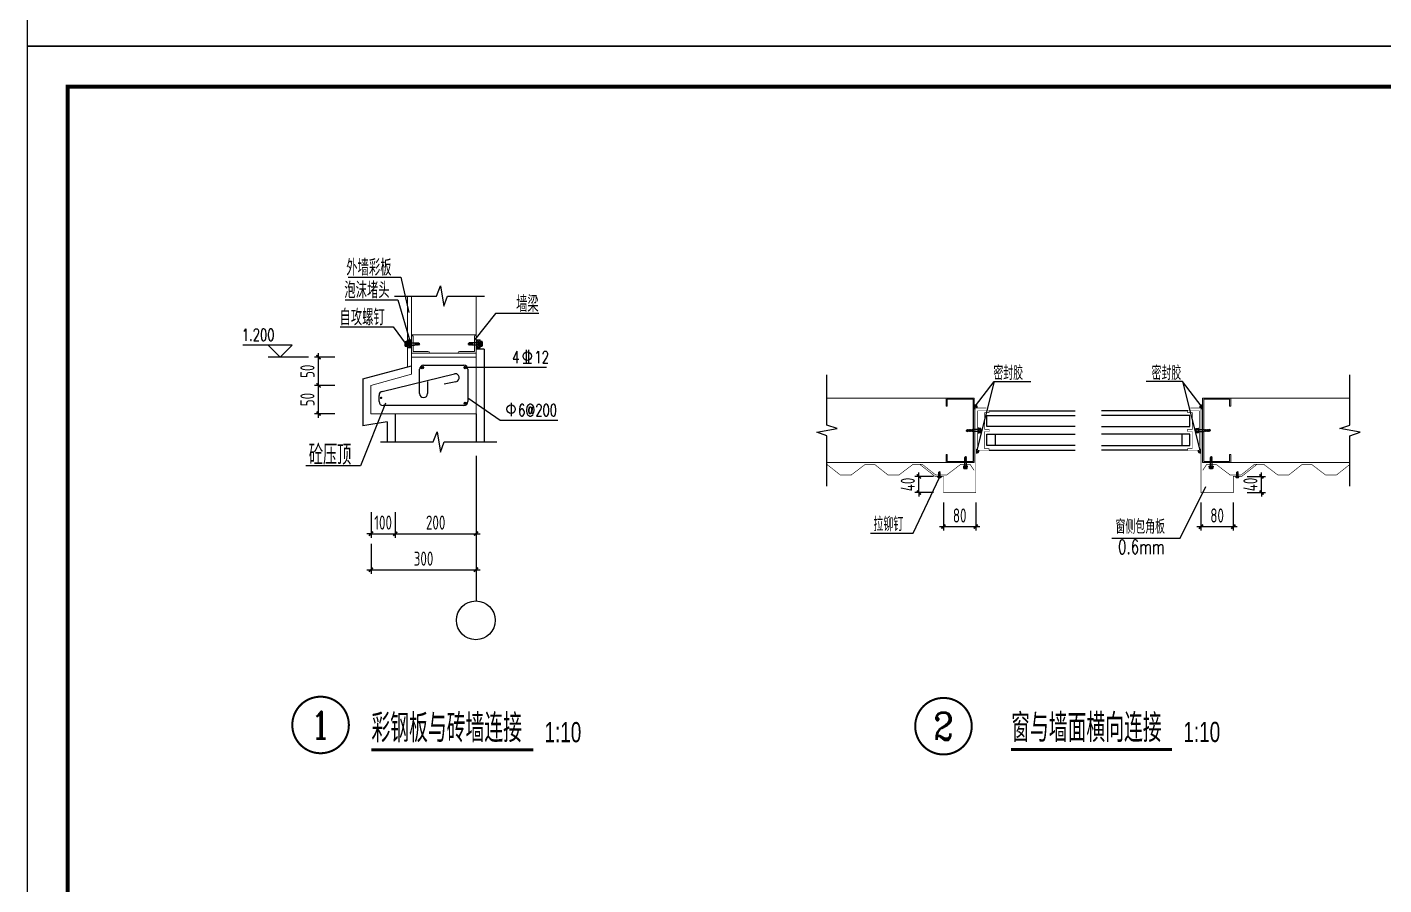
# Model space of a CAD drawing. Extents: x 39560 to 217760, y -140239 to 277665.
# Drawn here: x 39560 to 73137, y -119002 to -97764 of the extents above; entities that cross this region are included whole.
import ezdxf
from ezdxf.enums import TextEntityAlignment as Align

# ---------------------------------------------------------------- set-up
doc = ezdxf.new("R2010")
doc.units = 0
doc.header["$LTSCALE"] = 1000
doc.header["$MEASUREMENT"] = 0
for name, color, linetype in [('0-kx', 4, 'Continuous'), ('2', 2, 'Continuous'), ('AXIS', 3, 'Continuous'), ('DIM_ELEV', 3, 'Continuous'), ('DIM_IDEN', 3, 'Continuous'), ('DIM_SYMB', 3, 'Continuous'), ('PUB_DIM', 3, 'Continuous'), ('PUB_TEXT', 7, 'Continuous'), ('PUB_TITLE', 4, 'Continuous'), ('WALL', 11, 'Continuous'), ('砖墙', 4, 'Continuous')]:
    doc.layers.add(name, color=color, linetype=linetype)
doc.layers.add('檩条', color=200, linetype='Continuous', lineweight=5)
doc.styles.add('_TCH_DIM', font='SIMPLEX', dxfattribs={"bigfont": 'GBCBIG'})
doc.styles.add('_TCH_LABEL', font='COMPLEX', dxfattribs={"bigfont": 'GBCBIG'})
doc.styles.add('HZTXT', font='ROMANS.shx', dxfattribs={"width": 0.6, "bigfont": 'HZTXT.shx'})
doc.styles.add('TSSD_DIMENSION', font='Tssdeng.shx', dxfattribs={"width": 0.7, "bigfont": 'hztxt.shx'})
doc.styles.add('天和', font='天和字符.shx', dxfattribs={"width": 0.7, "bigfont": '天和汉字.shx'})
doc.dimstyles.new('TSSD_10_100', dxfattribs={"dimtxt": 300, "dimasz": 100, "dimexe": 100, "dimexo": 250, "dimgap": 100, "dimtad": 1, "dimdec": 0, "dimlfac": 0.1, "dimzin": 0, "dimdsep": 46, "dimtxsty": 'TSSD_DIMENSION', "dimblk": 'ARCHTICK', "dimcen": 0, "dimdle": 100, "dimclrt": 7, "dimadec": 0, "dimazin": 0, "dimtfac": 1, "dimtdec": 0, "dimtix": 1, "dimtmove": 2, "dimatfit": 3, "dimldrblk": 'ARCHTICK', "dimfxl": 1, "dimtolj": 1, "dimtzin": 0, "dimarcsym": 0})

# ---------------------------------------------------------------- blocks, each defined once
blk = doc.blocks.new('A$C6A0F2F39')
at = {"layer": '2'}
for p, q in [((0, 12), (42, 12)), ((54, 84), (165, 84)), ((54, 36), (165, 36)), ((286, 60), (261, 84)), ((286, 60), (261, 36))]:
    blk.add_line(p, q, dxfattribs=at)
at = {"layer": '2', "color": 1}
for p, q in [((171, 78), (171, 42)), ((177, 84), (177, 36)), ((183, 78), (183, 42)), ((189, 84), (189, 36)), ((195, 78), (195, 42)), ((201, 84), (201, 36)), ((207, 78), (207, 42)), ((213, 84), (213, 36)), ((219, 78), (219, 42)), ((225, 84), (225, 36)), ((231, 78), (231, 42)), ((237, 84), (237, 36)), ((243, 78), (243, 42)), ((249, 84), (249, 36)), ((255, 78), (255, 42)), ((261, 84), (261, 36)), ((286, 60), (261, 75)), ((286, 60), (261, 66)), ((286, 60), (261, 54)), ((286, 60), (261, 45))]:
    blk.add_line(p, q, dxfattribs=at)
at = {"layer": '2'}
for points in [[(42, 108), (42, 12), (0, 12), (0, 108)], [(0, 84), (0, 36), (42, 36), (42, 84)], [(54, 120), (54, 0), (42, 0), (42, 120)]]:
    blk.add_lwpolyline(points, close=True, dxfattribs=at)
for points in [[(165, 84), (171, 78), (177, 84)], [(165, 36), (171, 42), (177, 36)], [(177, 84), (183, 78), (189, 84)], [(177, 36), (183, 42), (189, 36)], [(189, 84), (195, 78), (201, 84)], [(189, 36), (195, 42), (201, 36)], [(201, 84), (207, 78), (213, 84)], [(201, 36), (207, 42), (213, 36)], [(213, 84), (219, 78), (225, 84)], [(213, 36), (219, 42), (225, 36)], [(225, 84), (231, 78), (237, 84)], [(225, 36), (231, 42), (237, 36)], [(237, 84), (243, 78), (249, 84)], [(237, 36), (243, 42), (249, 36)], [(249, 84), (255, 78), (261, 84)], [(249, 36), (255, 42), (261, 36)]]:
    blk.add_lwpolyline(points, dxfattribs=at)
for centre, start, end in [((18, 102), 180, 270), ((18, 18), 90, 180)]:
    blk.add_arc(centre, 18, start, end, dxfattribs=at)
blk = doc.blocks.new('A$C61B90688')
at = {"layer": '2'}
for p, q in [((0, 12), (42, 12)), ((54, 84), (392, 84)), ((54, 36), (392, 36)), ((513, 60), (488, 84)), ((513, 60), (488, 36))]:
    blk.add_line(p, q, dxfattribs=at)
at = {"layer": '2', "color": 1}
for p, q in [((398, 78), (398, 42)), ((404, 84), (404, 36)), ((410, 78), (410, 42)), ((416, 84), (416, 36)), ((422, 78), (422, 42)), ((428, 84), (428, 36)), ((434, 78), (434, 42)), ((440, 84), (440, 36)), ((446, 78), (446, 42)), ((452, 84), (452, 36)), ((458, 78), (458, 42)), ((464, 84), (464, 36)), ((470, 78), (470, 42)), ((476, 84), (476, 36)), ((482, 78), (482, 42)), ((488, 84), (488, 36)), ((513, 60), (488, 75)), ((513, 60), (488, 66)), ((513, 60), (488, 54)), ((513, 60), (488, 45))]:
    blk.add_line(p, q, dxfattribs=at)
at = {"layer": '2'}
for points in [[(42, 108), (42, 12), (0, 12), (0, 108)], [(0, 84), (0, 36), (42, 36), (42, 84)], [(54, 120), (54, 0), (42, 0), (42, 120)]]:
    blk.add_lwpolyline(points, close=True, dxfattribs=at)
for points in [[(392, 84), (398, 78), (404, 84)], [(392, 36), (398, 42), (404, 36)], [(404, 84), (410, 78), (416, 84)], [(404, 36), (410, 42), (416, 36)], [(416, 84), (422, 78), (428, 84)], [(416, 36), (422, 42), (428, 36)], [(428, 84), (434, 78), (440, 84)], [(428, 36), (434, 42), (440, 36)], [(440, 84), (446, 78), (452, 84)], [(440, 36), (446, 42), (452, 36)], [(452, 84), (458, 78), (464, 84)], [(452, 36), (458, 42), (464, 36)], [(464, 84), (470, 78), (476, 84)], [(464, 36), (470, 42), (476, 36)], [(476, 84), (482, 78), (488, 84)], [(476, 36), (482, 42), (488, 36)]]:
    blk.add_lwpolyline(points, dxfattribs=at)
for centre, start, end in [((18, 102), 180, 270), ((18, 18), 90, 180)]:
    blk.add_arc(centre, 18, start, end, dxfattribs=at)
blk = doc.blocks.new('_ArchTick')
at = {"color": 0, "linetype": 'ByBlock', "const_width": 0.4}
blk.add_lwpolyline([(-0.5, -0.5), (0.5, 0.5)], dxfattribs=at)
blk = doc.blocks.new('*D67')
at = {"layer": 'Defpoints', "color": 0, "transparency": 16777216}
for p in [(69500, -108888), (70109, -108888), (69500, -109288)]:
    blk.add_point(p, dxfattribs=at)
at = {"layer": 'PUB_DIM', "color": 0, "lineweight": -2, "transparency": 16777216}
for p, q in [((70109, -108888), (70109, -108788)), ((69750, -108888), (70209, -108888)), ((70109, -109288), (70109, -108888)), ((69750, -109288), (70209, -109288)), ((70109, -109288), (70109, -109388))]:
    blk.add_line(p, q, dxfattribs=at)
at = {"layer": 'PUB_DIM', "color": 0, "lineweight": -2, "transparency": 16777216, "xscale": 100, "yscale": 100, "zscale": 100}
for p, rotation in [((70109, -108888), 270), ((70109, -109288), 90)]:
    blk.add_blockref('_ArchTick', p, dxfattribs=dict(at, rotation=rotation))
at = {"layer": 'PUB_DIM', "color": 7, "transparency": 16777216, "insert": (69834, -109088), "char_height": 350, "attachment_point": 5, "rotation": 90, "style": 'TSSD_DIMENSION'}
blk.add_mtext('\\A1;40', dxfattribs=at)
blk = doc.blocks.new('*D68')
at = {"layer": 'Defpoints', "color": 0, "transparency": 16777216}
for p in [(61630, -108888), (62239, -108888), (62239, -109288)]:
    blk.add_point(p, dxfattribs=at)
at = {"layer": 'PUB_DIM', "color": 0, "lineweight": -2, "transparency": 16777216}
for p, q in [((61630, -108888), (61630, -108788)), ((61989, -108888), (61530, -108888)), ((61630, -109288), (61630, -108888)), ((61989, -109288), (61530, -109288)), ((61630, -109288), (61630, -109388))]:
    blk.add_line(p, q, dxfattribs=at)
at = {"layer": 'PUB_DIM', "color": 0, "lineweight": -2, "transparency": 16777216, "xscale": 100, "yscale": 100, "zscale": 100}
for p, rotation in [((61630, -108888), 270), ((61630, -109288), 90)]:
    blk.add_blockref('_ArchTick', p, dxfattribs=dict(at, rotation=rotation))
at = {"layer": 'PUB_DIM', "color": 7, "transparency": 16777216, "insert": (61355, -109088), "char_height": 350, "attachment_point": 5, "rotation": 90, "style": 'TSSD_DIMENSION'}
blk.add_mtext('\\A1;40', dxfattribs=at)
blk = doc.blocks.new('*D69')
at = {"layer": 'Defpoints', "color": 0, "transparency": 16777216}
for p in [(62239, -109288), (63039, -109288), (63039, -110131)]:
    blk.add_point(p, dxfattribs=at)
at = {"layer": 'PUB_DIM', "color": 0, "lineweight": -2, "transparency": 16777216}
for p, q in [((62239, -109538), (62239, -110231)), ((63039, -109538), (63039, -110231)), ((62139, -110131), (63139, -110131))]:
    blk.add_line(p, q, dxfattribs=at)
at = {"layer": 'PUB_DIM', "color": 0, "lineweight": -2, "transparency": 16777216, "xscale": 100, "yscale": 100, "zscale": 100, "rotation": 180}
blk.add_blockref('_ArchTick', (62239, -110131), dxfattribs=at)
at = {"layer": 'PUB_DIM', "color": 0, "lineweight": -2, "transparency": 16777216, "xscale": 100, "yscale": 100, "zscale": 100}
blk.add_blockref('_ArchTick', (63039, -110131), dxfattribs=at)
at = {"layer": 'PUB_DIM', "color": 7, "transparency": 16777216, "insert": (62639, -109856), "char_height": 350, "attachment_point": 5, "style": 'TSSD_DIMENSION'}
blk.add_mtext('\\A1;80', dxfattribs=at)
blk = doc.blocks.new('*D70')
at = {"layer": 'Defpoints', "color": 0, "transparency": 16777216}
for p in [(68610, -109288), (69410, -109288), (69410, -110131)]:
    blk.add_point(p, dxfattribs=at)
at = {"layer": 'PUB_DIM', "color": 0, "lineweight": -2, "transparency": 16777216}
for p, q in [((68610, -109538), (68610, -110231)), ((69410, -109538), (69410, -110231)), ((68510, -110131), (69510, -110131))]:
    blk.add_line(p, q, dxfattribs=at)
at = {"layer": 'PUB_DIM', "color": 0, "lineweight": -2, "transparency": 16777216, "xscale": 100, "yscale": 100, "zscale": 100, "rotation": 180}
blk.add_blockref('_ArchTick', (68610, -110131), dxfattribs=at)
at = {"layer": 'PUB_DIM', "color": 0, "lineweight": -2, "transparency": 16777216, "xscale": 100, "yscale": 100, "zscale": 100}
blk.add_blockref('_ArchTick', (69410, -110131), dxfattribs=at)
at = {"layer": 'PUB_DIM', "color": 7, "transparency": 16777216, "insert": (69010, -109856), "char_height": 350, "attachment_point": 5, "style": 'TSSD_DIMENSION'}
blk.add_mtext('\\A1;80', dxfattribs=at)
blk = doc.blocks.new('A$C645571FB')
at = {"layer": '2'}
for p, q in [((0, 72), (25, 101)), ((0, 72), (25, 90)), ((0, 72), (25, 80)), ((0, 72), (25, 43)), ((0, 72), (25, 54)), ((0, 72), (25, 64)), ((25, 101), (25, 43)), ((31, 94), (25, 101)), ((31, 50), (25, 43)), ((36, 101), (31, 94)), ((31, 94), (31, 50)), ((36, 43), (31, 50)), ((36, 101), (36, 43)), ((42, 94), (36, 101)), ((42, 50), (36, 43)), ((48, 101), (42, 94)), ((42, 94), (42, 50)), ((48, 43), (42, 50)), ((48, 101), (48, 43)), ((54, 94), (48, 101)), ((54, 50), (48, 43)), ((60, 101), (54, 94)), ((54, 94), (54, 50)), ((60, 43), (54, 50)), ((66, 94), (60, 101)), ((60, 101), (60, 43)), ((66, 50), (60, 43)), ((71, 101), (66, 94)), ((66, 94), (66, 50)), ((71, 43), (66, 50)), ((77, 94), (71, 101)), ((71, 101), (71, 43)), ((77, 50), (71, 43)), ((83, 101), (77, 94)), ((77, 94), (77, 50)), ((83, 43), (77, 50)), ((89, 94), (83, 101)), ((83, 101), (83, 43)), ((89, 50), (83, 43)), ((95, 101), (89, 94)), ((89, 94), (89, 50)), ((95, 43), (89, 50)), ((95, 101), (95, 43)), ((101, 94), (95, 101)), ((101, 50), (95, 43)), ((107, 101), (101, 94)), ((101, 94), (101, 50)), ((107, 43), (101, 50)), ((107, 101), (107, 43)), ((112, 94), (107, 101)), ((112, 50), (107, 43)), ((118, 101), (112, 94)), ((112, 94), (112, 50)), ((118, 43), (112, 50)), ((297, 101), (118, 101)), ((297, 43), (118, 43)), ((309, 144), (297, 144)), ((297, 144), (297, 0)), ((309, 0), (309, 144)), ((350, 130), (309, 130)), ((309, 130), (309, 14)), ((309, 101), (350, 101)), ((309, 43), (309, 101)), ((350, 43), (309, 43)), ((350, 14), (309, 14)), ((309, 14), (350, 14)), ((350, 14), (350, 130)), ((350, 101), (350, 43)), ((297, 0), (309, 0))]:
    blk.add_line(p, q, dxfattribs=at)
at = {"layer": '2', "extrusion": (0, 0, -1)}
for centre, start_param, end_param in [((332, 122), 1.570796, 3.141593), ((332, 22), 0, 1.570796)]:
    blk.add_ellipse(centre, major_axis=(0, 21.6), ratio=0.812, start_param=start_param, end_param=end_param, dxfattribs=at)
blk = doc.blocks.new('*D113')
at = {"layer": 'Defpoints', "color": 0, "transparency": 16777216}
for p in [(48070, -110306), (50670, -110306), (50670, -111199)]:
    blk.add_point(p, dxfattribs=at)
at = {"layer": 'PUB_DIM', "color": 0, "lineweight": -2, "transparency": 16777216}
for p, q in [((48070, -110556), (48070, -111299)), ((50670, -110556), (50670, -111299)), ((47970, -111199), (50770, -111199))]:
    blk.add_line(p, q, dxfattribs=at)
at = {"layer": 'PUB_DIM', "color": 0, "lineweight": -2, "transparency": 16777216, "xscale": 100, "yscale": 100, "zscale": 100, "rotation": 180}
blk.add_blockref('_ArchTick', (48070, -111199), dxfattribs=at)
at = {"layer": 'PUB_DIM', "color": 0, "lineweight": -2, "transparency": 16777216, "xscale": 100, "yscale": 100, "zscale": 100}
blk.add_blockref('_ArchTick', (50670, -111199), dxfattribs=at)
at = {"layer": 'PUB_DIM', "color": 7, "transparency": 16777216, "insert": (49370, -110924), "char_height": 350, "attachment_point": 5, "style": 'TSSD_DIMENSION'}
blk.add_mtext('\\A1;300', dxfattribs=at)
blk = doc.blocks.new('*D114')
at = {"layer": 'Defpoints', "color": 0, "transparency": 16777216}
for p in [(48070, -109524), (48670, -109524), (48670, -110306)]:
    blk.add_point(p, dxfattribs=at)
at = {"layer": 'PUB_DIM', "color": 0, "lineweight": -2, "transparency": 16777216}
for p, q in [((48070, -109774), (48070, -110406)), ((48670, -109774), (48670, -110406)), ((48070, -110306), (47970, -110306)), ((48070, -110306), (48670, -110306)), ((48670, -110306), (48770, -110306))]:
    blk.add_line(p, q, dxfattribs=at)
at = {"layer": 'PUB_DIM', "color": 0, "lineweight": -2, "transparency": 16777216, "xscale": 100, "yscale": 100, "zscale": 100}
blk.add_blockref('_ArchTick', (48070, -110306), dxfattribs=at)
at = {"layer": 'PUB_DIM', "color": 0, "lineweight": -2, "transparency": 16777216, "xscale": 100, "yscale": 100, "zscale": 100, "rotation": 180}
blk.add_blockref('_ArchTick', (48670, -110306), dxfattribs=at)
at = {"layer": 'PUB_DIM', "color": 7, "transparency": 16777216, "insert": (48370, -110031), "char_height": 350, "attachment_point": 5, "style": 'TSSD_DIMENSION'}
blk.add_mtext('\\A1;100', dxfattribs=at)
blk = doc.blocks.new('*D115')
at = {"layer": 'Defpoints', "color": 0, "transparency": 16777216}
for p in [(48670, -109524), (50670, -109524), (50670, -110306)]:
    blk.add_point(p, dxfattribs=at)
at = {"layer": 'PUB_DIM', "color": 0, "lineweight": -2, "transparency": 16777216}
for p, q in [((48670, -109774), (48670, -110406)), ((50670, -109774), (50670, -110406)), ((48570, -110306), (50770, -110306))]:
    blk.add_line(p, q, dxfattribs=at)
at = {"layer": 'PUB_DIM', "color": 0, "lineweight": -2, "transparency": 16777216, "xscale": 100, "yscale": 100, "zscale": 100, "rotation": 180}
blk.add_blockref('_ArchTick', (48670, -110306), dxfattribs=at)
at = {"layer": 'PUB_DIM', "color": 0, "lineweight": -2, "transparency": 16777216, "xscale": 100, "yscale": 100, "zscale": 100}
blk.add_blockref('_ArchTick', (50670, -110306), dxfattribs=at)
at = {"layer": 'PUB_DIM', "color": 7, "transparency": 16777216, "insert": (49670, -110031), "char_height": 350, "attachment_point": 5, "style": 'TSSD_DIMENSION'}
blk.add_mtext('\\A1;200', dxfattribs=at)
blk = doc.blocks.new('*D116')
at = {"layer": 'Defpoints', "color": 0, "transparency": 16777216}
for p in [(46772, -106635), (47428, -106635), (47428, -107335)]:
    blk.add_point(p, dxfattribs=at)
at = {"layer": 'PUB_DIM', "color": 0, "lineweight": -2, "transparency": 16777216}
for p, q in [((47178, -106635), (46672, -106635)), ((46772, -107435), (46772, -106535)), ((47178, -107335), (46672, -107335))]:
    blk.add_line(p, q, dxfattribs=at)
at = {"layer": 'PUB_DIM', "color": 0, "lineweight": -2, "transparency": 16777216, "xscale": 100, "yscale": 100, "zscale": 100}
for p, rotation in [((46772, -106635), 90), ((46772, -107335), 270)]:
    blk.add_blockref('_ArchTick', p, dxfattribs=dict(at, rotation=rotation))
at = {"layer": 'PUB_DIM', "color": 7, "transparency": 16777216, "insert": (46497, -106985), "char_height": 350, "attachment_point": 5, "rotation": 90, "style": 'TSSD_DIMENSION'}
blk.add_mtext('\\A1;50', dxfattribs=at)
blk = doc.blocks.new('*D117')
at = {"layer": 'Defpoints', "color": 0, "transparency": 16777216}
for p in [(46772, -105935), (47428, -105935), (47428, -106635)]:
    blk.add_point(p, dxfattribs=at)
at = {"layer": 'PUB_DIM', "color": 0, "lineweight": -2, "transparency": 16777216}
for p, q in [((47178, -105935), (46672, -105935)), ((46772, -106735), (46772, -105835)), ((47178, -106635), (46672, -106635))]:
    blk.add_line(p, q, dxfattribs=at)
at = {"layer": 'PUB_DIM', "color": 0, "lineweight": -2, "transparency": 16777216, "xscale": 100, "yscale": 100, "zscale": 100}
for p, rotation in [((46772, -105935), 90), ((46772, -106635), 270)]:
    blk.add_blockref('_ArchTick', p, dxfattribs=dict(at, rotation=rotation))
at = {"layer": 'PUB_DIM', "color": 7, "transparency": 16777216, "insert": (46497, -106285), "char_height": 350, "attachment_point": 5, "rotation": 90, "style": 'TSSD_DIMENSION'}
blk.add_mtext('\\A1;50', dxfattribs=at)

msp = doc.modelspace()

# ---------------------------------------------------------------- hatches: boundary and pattern name
at = {"linetype": 'ByBlock'}
for color, points in [(1, [(49305.647, -106191.859, -1), (49366.914, -106191.859, -1)]), (1, [(50434.086, -106191.859, 1), (50372.819, -106191.859, 1)]), (1, [(48289.146, -106943.248, -1), (48350.413, -106943.248, -1)]), (1, [(50434.086, -107078.185, -1), (50372.819, -107078.185, -1)]), (256, [(63030.116, -107185.415), (63069.282, -107185.415, 0.587956686), (63001.852, -107127.116), (63001.852, -107222.935, 0.141651593), (63030.116, -107224.88)]), (256, [(68618.486, -107185.415), (68579.32, -107185.415, -0.587956686), (68646.75, -107127.116), (68646.75, -107222.935, -0.141651593), (68618.486, -107224.88)]), (256, [(63071.882, -108247.536), (63111.048, -108247.536, -0.587956686), (63043.618, -108305.835), (63043.618, -108210.016, -0.141651593), (63071.882, -108208.071)]), (256, [(68576.72, -108247.536), (68537.554, -108247.536, 0.587956686), (68604.984, -108305.835), (68604.984, -108210.016, 0.141651593), (68576.72, -108208.071)])]:
    msp.add_hatch(color=color, dxfattribs=at).paths.add_polyline_path(points)
at = {"layer": '檩条'}
h = msp.add_hatch(dxfattribs=at)
h.set_pattern_fill('ANSI37', color=256, scale=300, style=0)
h.set_pattern_definition([(45, (-196136.62, -340509.69), (-26.5165043, 26.5165043), []), (135, (-196136.62, -340509.69), (-26.5165043, -26.5165043), [])])
h.paths.add_polyline_path([(49069.867, -105706.222), (49069.867, -105506.222), (48969.867, -105506.222), (48969.867, -105706.222)])
h = msp.add_hatch(dxfattribs=at)
h.set_pattern_fill('ANSI37', color=256, scale=300, style=0)
h.set_pattern_definition([(135, (295876.353, -340509.69), (26.5165043, 26.5165043), []), (45, (295876.353, -340509.69), (26.5165043, -26.5165043), [])])
h.paths.add_polyline_path([(50769.867, -105706.222), (50769.867, -105506.222), (50669.867, -105506.222), (50669.867, -105706.222)])

# ---------------------------------------------------------------- linework, layer by layer
at = {"linetype": 'ByBlock'}
for p, q in [((63033.715, -107142.131, 53780), (63491.248, -106539.151, 53780)), ((63491.248, -106539.151, 53780), (63065.556, -108238.301, 53780)), ((63491.248, -106539.151, 53780), (64396.372, -106539.151, 53780)), ((68157.354, -106539.151, 53780), (67252.23, -106539.151, 53780)), ((68614.887, -107142.131, 53780), (68157.354, -106539.151, 53780)), ((68157.354, -106539.151, 53780), (68583.046, -108238.301, 53780)), ((63367.457, -107264.701, 53780), (65497.704, -107264.701, 53780)), ((68281.145, -107264.701, 53780), (66150.897, -107264.701, 53780)), ((63367.457, -108238.301, 53780), (65497.704, -108238.301, 53780)), ((68281.145, -108238.301, 53780), (66150.897, -108238.301, 53780))]:
    msp.add_line(p, q, dxfattribs=at)
at = {"color": 2, "linetype": 'ByBlock', "const_width": 15, "elevation": 53780}
for points in [[(63298.941, -107194.602), (63038.941, -107194.602), (63038.941, -108887.939), (63038.941, -109287.939), (62238.941, -109287.939), (62238.941, -108887.939), (62029.215, -108887.939), (61654.302, -108591.261)], [(68349.661, -107194.602), (68609.661, -107194.602), (68609.661, -108887.939), (68609.661, -109287.939), (69409.661, -109287.939), (69409.661, -108887.939), (69619.387, -108887.939), (69994.3, -108591.261)]]:
    msp.add_lwpolyline(points, dxfattribs=at)
at = {"linetype": 'ByBlock', "const_width": 15, "elevation": 53780}
for points in [[(63365.273, -108238.301), (63080.617, -108238.301), (63080.617, -107264.701), (63367.457, -107264.701), (63367.457, -107309.318), (63253.943, -107309.318), (63253.943, -107723.601), (63367.931, -107723.601), (63367.931, -107775.87), (63255.527, -107775.87), (63255.527, -108199.656), (63365.273, -108199.656), (63365.273, -108238.301)], [(68283.329, -108238.301), (68567.985, -108238.301), (68567.985, -107264.701), (68281.145, -107264.701), (68281.145, -107309.318), (68394.658, -107309.318), (68394.658, -107723.601), (68280.671, -107723.601), (68280.671, -107775.87), (68393.075, -107775.87), (68393.075, -108199.656), (68283.329, -108199.656), (68283.329, -108238.301)], [(60534.356, -108591.261), (60534.356, -108591.261), (60299.489, -108591.261), (59954.097, -108853.645), (59684.688, -108853.645), (59353.112, -108591.261)], [(61715.599, -108591.261), (61715.599, -108591.261), (61480.732, -108591.261), (61135.34, -108853.645), (60865.931, -108853.645), (60534.356, -108591.261)], [(62993.551, -108736.262), (62896.842, -108591.261), (62661.975, -108591.261), (62316.583, -108853.645), (62047.175, -108853.645), (61715.599, -108591.261)], [(68655.051, -108736.262), (68751.76, -108591.261), (68986.626, -108591.261), (69332.018, -108853.645), (69601.427, -108853.645), (69933.003, -108591.261)], [(69933.003, -108591.261), (69933.003, -108591.261), (70167.87, -108591.261), (70513.262, -108853.645), (70782.67, -108853.645), (71114.246, -108591.261)], [(71114.246, -108591.261), (71114.246, -108591.261), (71349.113, -108591.261), (71694.505, -108853.645), (71963.914, -108853.645), (72295.489, -108591.261)]]:
    msp.add_lwpolyline(points, dxfattribs=at)
at = {"color": 1, "linetype": 'ByBlock'}
for centre in [(49336.28, -106191.859, 53780), (50403.453, -106191.859, 53780), (50403.453, -107078.185, 53780)]:
    msp.add_circle(centre, 30.634, dxfattribs=at)
at = {"linetype": 'ByBlock'}
for centre, start, end in [((63019.347, -107175.025, 53780), 348.2464372, 110.0611733), ((68629.254, -107175.025, 53780), 69.9388267, 191.7535628), ((63061.113, -108257.926, 53780), 249.9388267, 11.7535628), ((68587.489, -108257.926, 53780), 168.2464372, 290.0611733)]:
    msp.add_arc(centre, 51.004, start, end, dxfattribs=at)
at = {"layer": '0-kx'}
for p, q in [((50869.867, -105735.022, 53780), (50669.867, -105735.022, 53780)), ((50869.867, -105735.022, 53780), (50869.867, -108035.022, 53780)), ((47869.867, -106471.061, 53780), (49069.867, -106151.061, 53780)), ((47869.867, -106471.061, 53780), (47869.867, -107635.022, 53780)), ((48469.867, -107535.022, 53780), (47869.867, -107635.022, 53780)), ((48469.867, -107535.022, 53780), (48469.867, -108035.022, 53780))]:
    msp.add_line(p, q, dxfattribs=at)
at = {"layer": 'AXIS'}
msp.add_line((50669.867, -108382.334, 53780), (50669.867, -111971.915, 53780), dxfattribs=at)
msp.add_circle((50663.715, -112451.497, 53780), 480, dxfattribs=at)
at = {"layer": 'DIM_ELEV'}
for p, q in [((46121.548, -105635.022, 26890), (44901.548, -105635.022, 26890)), ((45821.548, -105935.022, 26890), (45521.548, -105635.022, 26890)), ((45821.548, -105935.022, 26890), (46121.548, -105635.022, 26890)), ((46521.548, -105935.022, 26890), (45521.548, -105935.022, 26890))]:
    msp.add_line(p, q, dxfattribs=at)
at = {"layer": 'DIM_IDEN', "const_width": 50, "elevation": 26890}
for points in [[(47522.157, -115042.606, 1), (46122.157, -115042.606, 1)], [(62938.019, -115073.037, 1), (61538.019, -115073.037, 1)]]:
    msp.add_lwpolyline(points, format="xyb", close=True, dxfattribs=at)
at = {"layer": 'DIM_SYMB', "linetype": 'ByBlock', "elevation": 53780}
for points in [[(47503.473, -103956.477), (48807.317, -103956.477), (49006.559, -104828.239)], [(48654.302, -104421.732), (49694.826, -104421.732), (49786.547, -104169.732), (49875.416, -104673.732), (49964.826, -104421.732), (50877.532, -104421.732)], [(47430.424, -104515.095), (48734.268, -104515.095), (49041.845, -105555.822)], [(52223.653, -104856.274), (51148.15, -104856.274), (50637.78, -105496.454)], [(47310.544, -105187.755), (48614.387, -105187.755), (48943.083, -105622.761)], [(59353.112, -109127.132), (59353.112, -107886.392), (59101.112, -107794.672), (59605.112, -107705.803), (59353.112, -107616.392), (59353.112, -106375.652)], [(72295.489, -109127.132), (72295.489, -107886.392), (72547.489, -107794.672), (72043.489, -107705.803), (72295.489, -107616.392), (72295.489, -106375.652)], [(48425.09, -107077.148), (47807.914, -108628.804), (46457.556, -108628.804)], [(48304.571, -108035.022), (49612.317, -108035.022), (49704.038, -107783.022), (49792.907, -108287.022), (49882.317, -108035.022), (51185.283, -108035.022)]]:
    msp.add_lwpolyline(points, dxfattribs=at)
at = {"layer": 'DIM_SYMB', "elevation": 26890}
for points in [[(52413.691, -106191.859), (50403.453, -106191.859)], [(52691.826, -107502.558), (51265.897, -107502.558), (50469.867, -106953.727)]]:
    msp.add_lwpolyline(points, dxfattribs=at)
at = {"layer": 'DIM_SYMB', "const_width": 70, "elevation": 26890}
for points in [[(48081.152, -115656.673), (52083.278, -115656.673)], [(63912.685, -115651.286), (67895.519, -115651.286)]]:
    msp.add_lwpolyline(points, dxfattribs=at)
at = {"layer": 'PUB_TEXT'}
for p, q in [((51907.191, -105754.359, 26890), (51907.191, -106086.859, 26890)), ((51970.191, -105754.359, 26890), (51970.191, -106086.859, 26890)), ((51833.691, -106086.859, 26890), (52043.691, -106086.859, 26890)), ((51536.826, -107065.058, 26890), (51536.826, -107397.558, 26890))]:
    msp.add_line(p, q, dxfattribs=at)
at = {"layer": 'PUB_TEXT', "elevation": 53780}
for points in [[(60434.207, -110296.511), (61489.943, -110296.511), (62137.431, -108916.922)], [(66402.119, -110419.904), (68099.268, -110419.904), (68730.755, -109141.153)]]:
    msp.add_lwpolyline(points, dxfattribs=at)
at = {"layer": 'PUB_TEXT'}
for centre in [(51938.691, -105911.859, 26890), (51536.826, -107222.558, 26890)]:
    msp.add_circle(centre, 105, dxfattribs=at)
at = {"layer": 'PUB_TITLE', "color": 0}
msp.add_lwpolyline([(39559.763, -98239.081), (144659.763, -98239.081), (144659.763, -38839.081), (39559.763, -38839.081)], close=True, dxfattribs=at)
at = {"layer": 'PUB_TITLE'}
msp.add_lwpolyline([(39559.763, -140239.081), (98959.763, -140239.081), (98959.763, -98239.081), (39559.763, -98239.081)], close=True, dxfattribs=at)
at = {"layer": 'PUB_TITLE', "const_width": 100}
msp.add_lwpolyline([(40559.763, -139239.081), (97959.763, -139239.081), (97959.763, -99239.081), (40559.763, -99239.081)], close=True, dxfattribs=at)
at = {"layer": 'WALL'}
for p, q in [((48350.255, -106782.905, 53780), (50132.585, -106346.439, 53780)), ((49269.867, -106835.022, 53780), (49269.867, -106235.022, 53780)), ((49369.867, -106135.022, 53780), (50369.867, -106135.022, 53780)), ((50250.255, -106424.886, 53780), (50250.255, -106424.886, 53780)), ((50469.867, -106235.022, 53780), (50469.867, -107035.022, 53780)), ((49469.867, -106535.022, 53780), (49469.867, -106835.022, 53780)), ((50171.808, -106542.555, 53780), (49877.634, -106601.39, 53780)), ((48269.867, -107035.022, 53780), (48269.867, -106880.963, 53780)), ((49369.867, -106935.022, 53780), (49369.867, -106935.022, 53780)), ((50369.867, -107135.022, 53780), (48369.867, -107135.022, 53780)), ((48669.867, -107335.022, 53780), (48669.867, -108035.022, 53780)), ((50669.867, -107335.022, 53780), (50669.867, -108035.022, 53780))]:
    msp.add_line(p, q, dxfattribs=at)
for centre, start, end in [((49369.867, -106235.022, 53780), 90, 180), ((50152.197, -106444.497, 53780), 11.3099325, 101.3099325), ((50152.197, -106444.497, 53780), 281.3099325, 11.3099325), ((50369.867, -106235.022, 53780), 0, 90), ((48369.867, -106880.963, 53780), 101.3099325, 180), ((48369.867, -107035.022, 53780), 180, 270), ((49369.867, -106835.022, 53780), 180, 270), ((49369.867, -106835.022, 53780), 270, 0), ((50369.867, -107035.022, 53780), 270, 0)]:
    msp.add_arc(centre, 100, start, end, dxfattribs=at)
at = {"layer": '檩条'}
for p, q in [((48969.867, -106171.061, 53780), (48969.867, -104421.732, 53780)), ((49069.867, -106151.061, 53780), (49069.867, -104421.732, 53780)), ((50669.867, -105735.022, 53780), (50669.867, -104421.732, 53780)), ((49069.867, -105385.022, 53780), (50669.867, -105385.022, 53780)), ((49069.867, -105835.022, 53780), (50669.867, -105835.022, 53780)), ((49069.867, -105935.022, 53780), (49069.867, -105835.022, 53780)), ((50669.867, -105935.022, 53780), (49069.867, -105935.022, 53780)), ((49069.867, -105935.022, 53780), (49069.867, -106355.022, 53780)), ((50669.867, -105835.022, 53780), (50669.867, -105935.022, 53780)), ((50669.867, -105935.022, 53780), (50669.867, -107335.022, 53780)), ((48069.867, -106635.022, 53780), (49069.867, -106355.022, 53780)), ((48069.867, -106635.022, 53780), (48069.867, -107335.022, 53780)), ((63000.37, -106946.99, 53780), (59353.112, -106946.99, 53780)), ((68648.231, -106946.99, 53780), (72295.489, -106946.99, 53780)), ((50669.867, -107335.022, 53780), (48069.867, -107335.022, 53780)), ((62300.37, -107146.99, 53780), (62330.37, -107146.99, 53780)), ((69348.231, -107146.99, 53780), (69318.231, -107146.99, 53780)), ((62300.37, -108346.99, 53780), (62330.37, -108346.99, 53780)), ((69348.231, -108346.99, 53780), (69318.231, -108346.99, 53780)), ((63000.37, -108546.99, 53780), (59353.112, -108546.99, 53780)), ((68648.231, -108546.99, 53780), (72295.489, -108546.99, 53780))]:
    msp.add_line(p, q, dxfattribs=at)
at = {"layer": '檩条', "elevation": 53780}
for points in [[(49519.867, -105835.022), (49069.867, -105835.022), (49069.867, -105385.022), (49069.867, -105385.022, -0.414213562), (49109.867, -105425.022), (49109.867, -105795.022), (49479.867, -105795.022, -0.414213562), (49519.867, -105835.022), (49519.867, -105835.022)], [(50219.867, -105835.022), (50669.867, -105835.022), (50669.867, -105385.022), (50669.867, -105385.022, 0.414213562), (50629.867, -105425.022), (50629.867, -105795.022), (50259.867, -105795.022, 0.414213562), (50219.867, -105835.022), (50219.867, -105835.022)]]:
    msp.add_lwpolyline(points, format="xyb", dxfattribs=at)
for points in [[(48969.867, -105706.222), (49069.867, -105706.222), (49069.867, -105506.222), (48969.867, -105506.222)], [(50769.867, -105706.222), (50669.867, -105706.222), (50669.867, -105506.222), (50769.867, -105506.222)]]:
    msp.add_lwpolyline(points, close=True, dxfattribs=at)
for points in [[(62300.37, -107146.99), (62300.37, -106946.99), (63000.37, -106946.99), (63000.37, -108546.99), (62300.37, -108546.99), (62300.37, -108346.99)], [(62330.37, -107146.99), (62330.37, -106976.99), (62970.37, -106976.99), (62970.37, -108516.99), (62330.37, -108516.99), (62330.37, -108346.99)], [(69348.231, -107146.99), (69348.231, -106946.99), (68648.231, -106946.99), (68648.231, -108546.99), (69348.231, -108546.99), (69348.231, -108346.99)], [(69318.231, -107146.99), (69318.231, -106976.99), (68678.231, -106976.99), (68678.231, -108516.99), (69318.231, -108516.99), (69318.231, -108346.99)]]:
    msp.add_lwpolyline(points, dxfattribs=at)
at = {"layer": '砖墙', "linetype": 'Continuous', "elevation": 53780}
for points in [[(65497.704, -107653.069), (63309.85, -107653.069), (63309.85, -107376.159), (65497.704, -107376.159)], [(66150.897, -107653.069), (68338.751, -107653.069), (68338.751, -107376.159), (66150.897, -107376.159)], [(65497.704, -108119.621), (63310.324, -108119.621), (63310.324, -107842.711), (65497.704, -107842.711)], [(66150.897, -108119.621), (68338.278, -108119.621), (68338.278, -107842.711), (66150.897, -107842.711)]]:
    msp.add_lwpolyline(points, dxfattribs=at)
for points in [[(63310.324, -107842.711), (63513.643, -107842.711), (63513.643, -108119.621), (63310.324, -108119.621)], [(68338.278, -107842.711), (68134.959, -107842.711), (68134.959, -108119.621), (68338.278, -108119.621)]]:
    msp.add_lwpolyline(points, close=True, dxfattribs=at)

# ---------------------------------------------------------------- block references
at = {"yscale": 0.9999600000446662, "zscale": 0.9599999999991269}
for p, xscale in [((63163.42, -107810.718, 53780), -1.25903999991715), ((68485.182, -107810.718, 53780), 1.25903999991715)]:
    msp.add_blockref('A$C6A0F2F39', p, dxfattribs=dict(at, xscale=xscale))
at = {"yscale": 0.8332999999402091, "zscale": 0.7999999999992724}
for p, xscale, rotation in [((62733.995, -108694.104, 53780), -1.049200000008568, 270), ((68914.607, -108694.104, 53780), 1.049200000008568, 90)]:
    msp.add_blockref('A$C6A0F2F39', p, dxfattribs=dict(at, xscale=xscale, rotation=rotation))
at = {"linetype": 'ByBlock', "yscale": 0.6667000000597909, "zscale": 1.200000000000728}
for p, xscale, rotation in [((62177.432, -108916.922, 53780), 0.272800000035204, 90), ((69471.169, -108914.671, 53780), -0.272800000035204, 270)]:
    msp.add_blockref('A$C61B90688', p, dxfattribs=dict(at, xscale=xscale, rotation=rotation))
at = {"layer": '2', "xscale": -1}
msp.add_blockref('A$C645571FB', (49267.052, -105678.222, 53780), dxfattribs=at)
at = {"layer": '2'}
msp.add_blockref('A$C645571FB', (50472.681, -105678.222, 53780), dxfattribs=at)

# ---------------------------------------------------------------- texts
at = {"layer": 'PUB_TEXT'}
for s, height, style, width, p in [('外墙彩板', 400, 'HZTXT', 0.7, (47458.104, -103917.774, 53780)), ('泡沫堵头', 400, 'HZTXT', 0.7, (47409.836, -104476.392, 53780)), ('墙梁', 400, 'HZTXT', 0.7, (51660.871, -104817.571, 53780)), ('自攻螺钉', 400, 'HZTXT', 0.7, (47289.955, -105149.052, 53780)), ('1.200', 297.5, '_TCH_DIM', 0.705882, (44871.548, -105530.022, 26890)), ('4', 297.5, '_TCH_DIM', 0.705882, (51563.691, -106086.859, 26890)), ('12', 297.5, '_TCH_DIM', 0.705882, (52113.691, -106086.859, 26890)), ('密封胶', 350, 'HZTXT', 0.7, (63473.029, -106500.448, 53780)), ('密封胶', 350, 'HZTXT', 0.7, (67388.486, -106500.448, 53780)), ('6@200', 297.5, '_TCH_DIM', 0.705882, (51711.826, -107397.558, 26890)), ('砼压顶', 500, 'TSSD_DIMENSION', 0.7, (46531.993, -108601.553, 53780)), ('拉铆钉', 350, 'HZTXT', 0.7, (60506.611, -110244.697, 53780)), ('窗侧包角板', 350, 'HZTXT', 0.7, (66494.475, -110307.48, 53780)), ('0.6mm', 350, 'HZTXT', 0.7, (66556.872, -110809.381, 53780)), ('彩钢板与砖墙连接', 700, '天和', 0.7, (48081.152, -115470.35, 53780)), ('窗与墙面横向连接', 700, '天和', 0.7, (63912.685, -115464.962, 53780)), ('1:10', 500, '天和', 0.7, (52363.278, -115470.35, 53780)), ('1:10', 500, '天和', 0.7, (68175.519, -115464.962, 53780))]:
    msp.add_text(s, height=height, dxfattribs=dict(at, style=style, width=width)).set_placement(p)
at = {"layer": 'PUB_TEXT', "style": '_TCH_LABEL'}
for s, width, p, p2 in [('1', 1.726397, (46572.348, -115380.238, 26890), (47071.966, -115380.238, 26890)), ('2', 1.109827, (61988.21, -115410.669, 26890), (62487.828, -115410.669, 26890))]:
    msp.add_text(s, height=675.265, dxfattribs=dict(at, width=width)).set_placement(p, p2, align=Align.FIT)

# ---------------------------------------------------------------- dimensions: what is measured, and where the dimension line sits
at = {"layer": 'PUB_DIM'}
for p1, p2, distance, text, picture, middle in [((47427.614, -106635.022, 26890), (47427.614, -105935.022, 26890), 656.066, '50', '*D117', (46496.548, -106285.022, 26890)), ((47427.614, -107335.022, 26890), (47427.614, -106635.022, 26890), 656.066, '50', '*D116', (46496.548, -106985.022, 26890)), ((48069.867, -109523.965, 26890), (48669.867, -109523.965, 26890), -782.431, '100', '*D114', (48369.867, -110031.396, 26890)), ((48069.867, -110306.396, 26890), (50669.867, -110306.396, 26890), -892.287, '300', '*D113', (49369.867, -110923.682, 26890))]:
    dim = msp.add_aligned_dim(p1=p1, p2=p2, distance=distance, text=text, dimstyle='TSSD_10_100', override={"dimtxt": 350}, dxfattribs=at)
    dim.commit()
    dim.dimension.update_dxf_attribs({"geometry": picture, "text_midpoint": middle})
for p1, p2, distance, picture, middle in [((62238.941, -109287.939, 26890), (62238.941, -108887.939, 26890), 609.412, '*D68', (61354.529, -109087.939, 26890)), ((69499.502, -109287.939, 26890), (69499.502, -108887.939, 26890), -609.412, '*D67', (69833.914, -109087.939, 26890)), ((62238.941, -109287.939, 26890), (63038.941, -109287.939, 26890), -843.383, '*D69', (62638.941, -109856.322, 26890)), ((68609.661, -109287.939, 26890), (69409.661, -109287.939, 26890), -843.383, '*D70', (69009.661, -109856.322, 26890)), ((48669.867, -109523.965, 26890), (50669.867, -109523.965, 26890), -782.431, '*D115', (49669.867, -110031.396, 26890))]:
    dim = msp.add_aligned_dim(p1=p1, p2=p2, distance=distance, dimstyle='TSSD_10_100', override={"dimtxt": 350}, dxfattribs=at)
    dim.commit()
    dim.dimension.update_dxf_attribs({"geometry": picture, "text_midpoint": middle})

doc.saveas('drawing.dxf')
